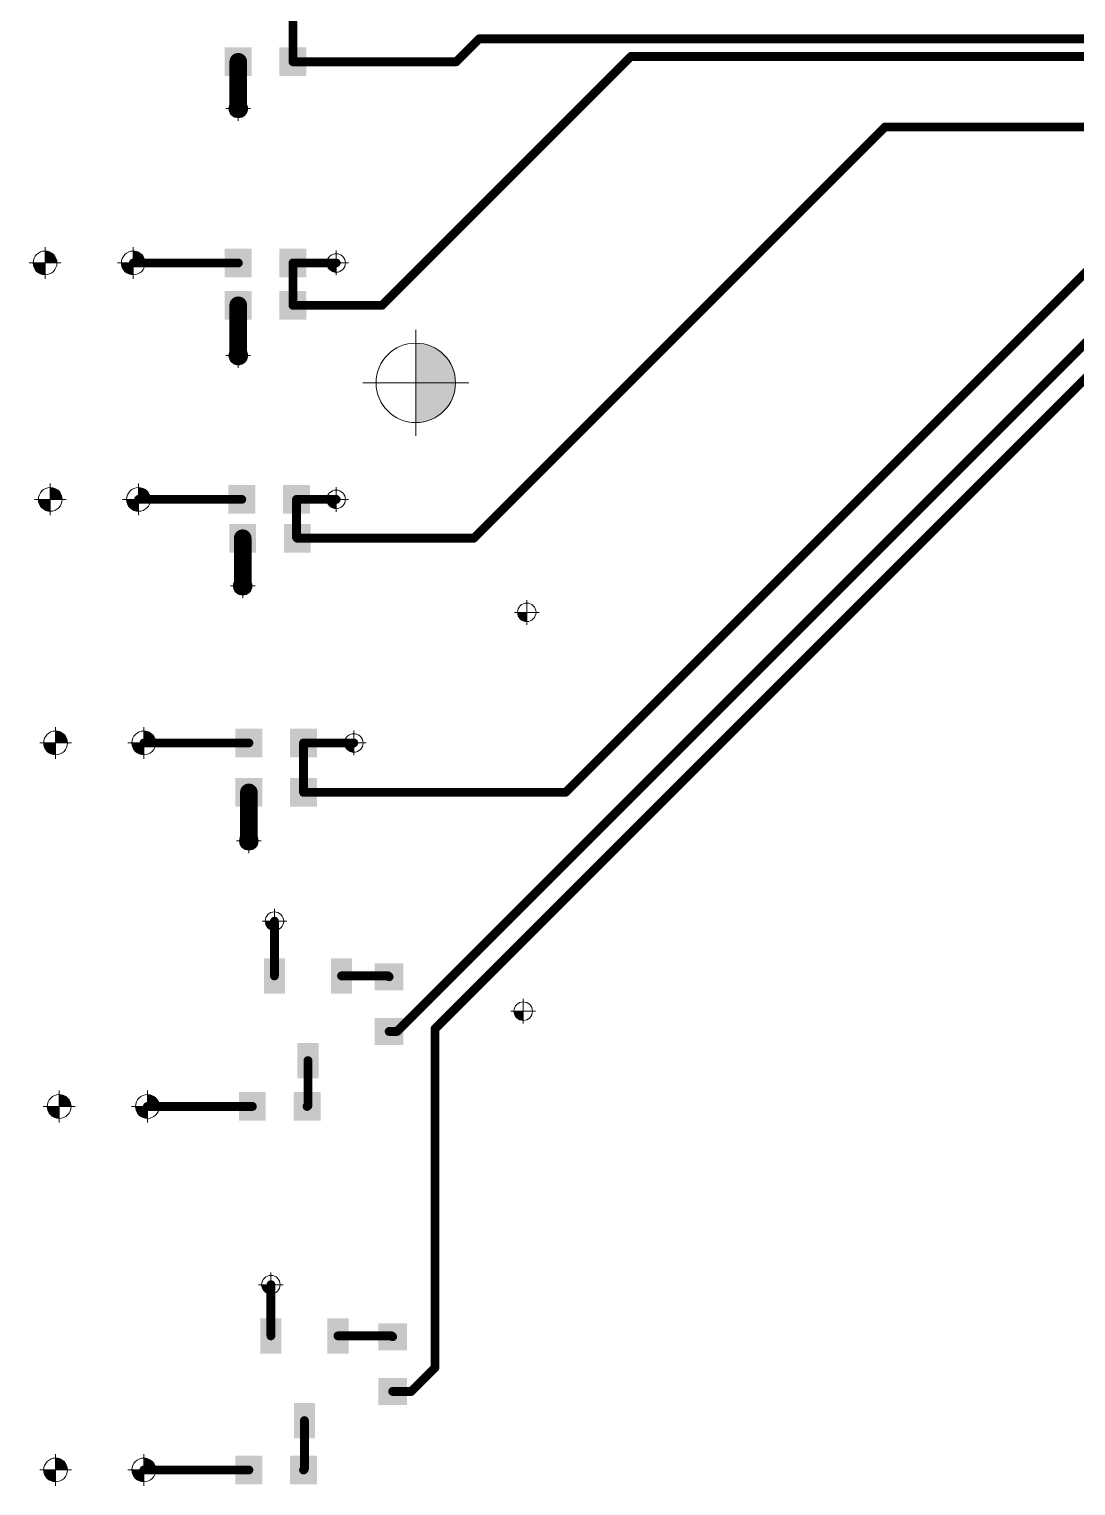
# Paper-space layout 'Лист1' of a CAD drawing. Header units: millimetres. Extents: x 0 to 420, y 0 to 297.
# Drawn here: x 71.66 to 101.31, y 178.94 to 220.21 of the extents above; entities that cross this region are included whole.
import ezdxf

# ---------------------------------------------------------------- set-up
doc = ezdxf.new("R2010")
doc.units = ezdxf.units.MM
for name, color, linetype in [('PDF _Геометрия', 7, 'Continuous'), ('PDF _Сплошная заливка', 7, 'Continuous'), ('TopLayer', 1, 'Continuous')]:
    doc.layers.add(name, color=color, linetype=linetype)

psp = doc.layouts.new('Лист1')

# ---------------------------------------------------------------- hatches: boundary and pattern name
at = {"layer": 'PDF _Сплошная заливка', "transparency": 33554559}
for points in [[(77.31909540354377, 217.9598389807741, 0.4142588359309533), (77.58159798357997, 217.6973364007417), (77.58159798357997, 217.697336400749), (77.58159798357997, 217.697336400749), (77.58159798357997, 217.9598389807741), (77.58159798357997, 217.9598389807741)], [(72.44376526580368, 213.5851193606927, 0.1989837065599147), (72.34491669310614, 213.8237741051823), (72.34491669312843, 213.8237741052008, 0.1989141724788294), (72.10629722648287, 213.9226226778503), (72.10629722648287, 213.9226226778724), (72.10629722648287, 213.9226226778724), (72.10629722648287, 213.5851193606927), (72.10629722648287, 213.5851193606927)], [(74.94380159679099, 213.5851193606927, 0.4141972411044992), (74.60629827961543, 213.9226226778942), (74.60629827961543, 213.9226226778724), (74.60629827961543, 213.9226226778724), (74.60629827961543, 213.5851193606927), (74.60629827961543, 213.5851193606927)], [(71.7687939092923, 213.5851193606927, 0.1988890755797197), (71.86764248200438, 213.346464616207), (71.86764248196755, 213.3464646161815, 0.1989282721369723), (72.10629722648287, 213.2476160434953), (72.10629722648287, 213.2476160435062), (72.10629722648287, 213.2476160435062), (72.10629722648287, 213.5851193606927), (72.10629722648287, 213.5851193606927)], [(74.26879496243214, 213.5851193606927, 0.4142364377002974), (74.60629827961543, 213.2476160435353), (74.60629827961543, 213.2476160435062), (74.60629827961543, 213.2476160435062), (74.60629827961543, 213.5851193606927), (74.60629827961543, 213.5851193606927)], [(80.09380517737168, 213.5851242995877, 0.1987974353655903), (80.1706756412234, 213.3994921834108), (80.17067564128206, 213.3994921834656, 0.1988478170312185), (80.35630775740788, 213.3226217195336), (80.35630775740788, 213.3226217195629), (80.35630775740788, 213.3226217195629), (80.35630775740788, 213.5851242995877), (80.35630775740788, 213.5851242995877)], [(77.31909540354377, 210.9598074569244, 0.1988800821200436), (77.39596586749053, 210.7742106186975), (77.39596586743914, 210.7742106186572, 0.1989561128706715), (77.58159798357997, 210.6973048768627), (77.58159798357997, 210.6973048768921), (77.58159798357997, 210.6973048768921), (77.58159798357997, 210.9598074569244), (77.58159798357997, 210.9598074569244)], [(83.73631510793234, 210.1881119606755, 0.1989375545879004), (83.406784587831, 210.9835924978474), (83.406784587831, 210.9835924978474, 0.1989375545888301), (82.61130405065546, 211.3131230179447), (82.61130405065546, 211.3131230179447), (82.61130405065546, 211.3131230179447), (82.61130405065546, 210.1881119606755), (82.61130405065546, 210.1881119606755)], [(82.61130405065546, 209.0631009034059, 0.1989375546094541), (83.406784587831, 209.3926314234961), (83.406784587831, 209.3926314234998, 0.1989375545872271), (83.73631510793234, 210.1881119606755), (83.73631510793234, 210.1881119606755), (83.73631510793234, 210.1881119606755), (82.61130405065546, 210.1881119606755), (82.61130405065546, 210.1881119606755)], [(72.59376674009741, 206.8850904326671, 0.1989282721602951), (72.49491816748036, 207.1237451772258), (72.49491816743671, 207.1237451771713, 0.1989282721676247), (72.25626342291412, 207.2225937498793), (72.25626342291412, 207.2225937498465), (72.25626342291412, 207.2225937498465), (72.25626342291412, 206.8850904326671), (72.25626342291412, 206.8850904326671)], [(75.09380307109927, 206.8850904326671, 0.1990125041610219), (74.994919220562, 207.1237451771713), (74.994919220562, 207.1237451771713, 0.1989141725430147), (74.75629975392371, 207.2225937498283), (74.75629975392371, 207.2225937498465), (74.75629975392371, 207.2225937498465), (74.75629975392371, 206.8850904326671), (74.75629975392371, 206.8850904326671)], [(71.91879538360104, 206.8850904326671, 0.1989141723835224), (72.01764395626174, 206.6464709660036), (72.01764395627629, 206.6464709660145, 0.1989984019924902), (72.25626342291412, 206.5475871154513), (72.25626342291412, 206.5475871154804), (72.25626342291412, 206.5475871154804), (72.25626342291412, 206.8850904326671), (72.25626342291412, 206.8850904326671)], [(74.41879643674088, 206.8850904326671, 0.198914172687359), (74.5176450093943, 206.6464709660036), (74.51764500941613, 206.6464709660145, 0.1990125040141593), (74.75629975392371, 206.5475871154913), (74.75629975392371, 206.5475871154804), (74.75629975392371, 206.5475871154804), (74.75629975392371, 206.8850904326671), (74.75629975392371, 206.8850904326671)], [(80.09380517737168, 206.8850900798848, 0.1988800816919128), (80.17067564131844, 206.6994932416651), (80.17067564128206, 206.6994932416178, 0.1989561125901224), (80.35630775740788, 206.6225874998267), (80.35630775740788, 206.6225874998561), (80.35630775740788, 206.6225874998561), (80.35630775740788, 206.8850900798848), (80.35630775740788, 206.8850900798848)], [(77.44440237361255, 204.435689124263, 0.1988800818784417), (77.5212728375302, 204.2500922860104), (77.52127283751565, 204.2500922859995, 0.1989561128126649), (77.70690495364147, 204.1731865442234), (77.70690495364147, 204.1731865442343), (77.70690495364147, 204.1731865442343), (77.70690495364147, 204.435689124263), (77.70690495364147, 204.435689124263)], [(85.49382297441593, 203.6850968457752, 0.414258836034025), (85.7563255544444, 203.422594265699), (85.7563255544444, 203.4225942657499), (85.7563255544444, 203.4225942657499), (85.7563255544444, 203.6850968457752), (85.7563255544444, 203.6850968457752)], [(72.74376821440569, 199.9850917593492, 0.41423643771929), (72.40626489722285, 200.3225950765468), (72.40626489722285, 200.3225950765286), (72.40626489722285, 200.3225950765286), (72.40626489722285, 199.9850917593492), (72.40626489722285, 199.9850917593492)], [(75.24380454540801, 199.9850917593492, 0.1989732998305266), (75.14492069489211, 200.2237465038788), (75.14492069487028, 200.223746503857, 0.1989141726639057), (74.906301228232, 200.3225950765031), (74.906301228232, 200.3225950765286), (74.906301228232, 200.3225950765286), (74.906301228232, 199.9850917593492), (74.906301228232, 199.9850917593492)], [(72.06879685790932, 199.9850917593492, 0.4142188869654714), (72.40626489722285, 199.6475884421588), (72.40626489722285, 199.6475884421661), (72.40626489722285, 199.6475884421661), (72.40626489722285, 199.9850917593492), (72.40626489722285, 199.9850917593492)], [(74.56879791103461, 199.9850917593492, 0.1988890754615286), (74.66764648370986, 199.7464370148377), (74.66764648370986, 199.7464370148377, 0.1989282722134053), (74.906301228232, 199.6475884421261), (74.906301228232, 199.6475884421661), (74.906301228232, 199.6475884421661), (74.906301228232, 199.9850917593492), (74.906301228232, 199.9850917593492)], [(80.5937983324286, 199.9850914065707, 0.4142588361441963), (80.8563009124648, 199.7225888265054), (80.8563009124648, 199.7225888265384), (80.8563009124648, 199.7225888265384), (80.8563009124648, 199.9850914065707), (80.8563009124648, 199.9850914065707)], [(77.61909835214624, 197.210390452201, 0.4142588362382552), (77.88160093218198, 196.9478878721907), (77.88160093218198, 196.9478878721723), (77.88160093218198, 196.9478878721723), (77.88160093218198, 197.210390452201), (77.88160093218198, 197.210390452201)], [(78.34381149575233, 194.935057529156, 0.1990017661318396), (78.42068195961133, 194.7494606908449), (78.42068195965498, 194.7494606908886, 0.1988800814969592), (78.60627879791878, 194.6725902269895), (78.60627879791878, 194.6725902269895), (78.60627879791878, 194.6725902269895), (78.60627879791878, 194.935057529156), (78.60627879791878, 194.935057529156)], [(85.39381023225383, 192.3850702133193, 0.1988478170239852), (85.47068069613465, 192.1994380971605), (85.47068069615648, 192.1994380971933, 0.1987974353959647), (85.6563128122823, 192.1225676333015), (85.6563128122823, 192.122567633287), (85.6563128122823, 192.122567633287), (85.6563128122823, 192.3850702133193), (85.6563128122823, 192.3850702133193)], [(72.84378095656052, 189.6850546120063, 0.1989282724134087), (72.74493238389982, 189.9237093565248), (72.74493238389255, 189.9237093565212, 0.1988890757728413), (72.50627763938496, 190.0225579292514), (72.50627763938496, 190.0225579291855), (72.50627763938496, 190.0225579291855), (72.50627763938496, 189.6850546120063), (72.50627763938496, 189.6850546120063)], [(75.34378200969309, 189.6850546120063, 0.1989282721151154), (75.24493343703239, 189.9237093565248), (75.24493343703239, 189.9237093565212, 0.1988890757074753), (75.00627869251025, 190.0225579292037), (75.00627869251025, 190.0225579291855), (75.00627869251025, 190.0225579291855), (75.00627869251025, 189.6850546120063), (75.00627869251025, 189.6850546120063)], [(72.1687743221944, 189.6850546120063, 0.198849882606111), (72.26762289487738, 189.446399867513), (72.26762289486237, 189.4463998675021, 0.1988890757253223), (72.50627763938496, 189.3475512948269), (72.50627763938496, 189.3475512948269), (72.50627763938496, 189.3475512948269), (72.50627763938496, 189.6850546120063), (72.50627763938496, 189.6850546120063)], [(74.66877537533423, 189.6850546120063, 0.1988498824920884), (74.76762394801676, 189.4463998675058), (74.76762394800221, 189.4463998675021, 0.1988890755762762), (75.00627869251025, 189.3475512948341), (75.00627869251025, 189.3475512948269), (75.00627869251025, 189.3475512948269), (75.00627869251025, 189.6850546120063), (75.00627869251025, 189.6850546120063)], [(78.2437987535975, 184.6350507207767, 0.4142588364348316), (78.5063013336187, 184.3725481407623), (78.5063013336187, 184.3725481407514), (78.5063013336187, 184.3725481407514), (78.5063013336187, 184.6350507207767), (78.5063013336187, 184.6350507207767)], [(72.74376821440569, 179.3850478036306, 0.1988890754048027), (72.64491964170861, 179.62370254812), (72.64491964173044, 179.6237025481455, 0.1989282720674733), (72.40626489722285, 179.7225511207662), (72.40626489722285, 179.7225511208098), (72.40626489722285, 179.7225511208098), (72.40626489722285, 179.3850478036306), (72.40626489722285, 179.3850478036306)], [(75.24376926754553, 179.3850478036306, 0.4141796884957989), (74.906301228232, 179.7225511207953), (74.906301228232, 179.7225511208098), (74.906301228232, 179.7225511208098), (74.906301228232, 179.3850478036306), (74.906301228232, 179.3850478036306)], [(72.06876158004684, 179.3850478036306, 0.1989732997049866), (72.16764543059185, 179.146393059141), (72.1676454305773, 179.146393059119, 0.1989141727002023), (72.40626489722285, 179.0475444865024), (72.40626489722285, 179.047544486451), (72.40626489722285, 179.047544486451), (72.40626489722285, 179.3850478036306), (72.40626489722285, 179.3850478036306)], [(74.56879791103461, 179.3850478036306, 0.414236437796434), (74.906301228232, 179.047544486411), (74.906301228232, 179.047544486451), (74.906301228232, 179.047544486451), (74.906301228232, 179.3850478036306), (74.906301228232, 179.3850478036306)]]:
    psp.add_hatch(color=7, dxfattribs=at).paths.add_polyline_path(points)

# ---------------------------------------------------------------- linework, layer by layer
at = {"layer": 'PDF _Геометрия', "lineweight": 9}
for points in [[(77.93169549792287, 217.9598389807741), (77.2314299135121, 217.9598389807741)], [(77.58173909502216, 217.6098825778879), (77.58173909502216, 218.3097953836675)], [(72.10626194862039, 213.1350796599199), (72.10626194862039, 214.0350179500128)], [(74.60640411320242, 213.1350796599199), (74.60640411320242, 214.0350179500128)], [(80.35634303527036, 213.2352737302924), (80.35634303527036, 213.9351865360723)], [(72.55640748297333, 213.5852251942836), (71.65611641426017, 213.5852251942836)], [(75.05619686893147, 213.5852251942836), (74.1562585788422, 213.5852251942836)], [(80.70629943815652, 213.5852301331786), (80.00638663238419, 213.5852301331786)], [(82.61130405065546, 208.6880972176423), (82.61130405065546, 211.6881267037013)], [(77.93169549792287, 210.9599838462364), (77.2314299135121, 210.9599838462364)], [(77.58173909502216, 210.6096746647193), (77.58173909502216, 211.3099402491298)], [(84.11131879368872, 210.1881119606755), (81.11128930762948, 210.1881119606755)], [(72.25619286718961, 206.435015454028), (72.25619286718961, 207.3349537441209)], [(74.7563350317862, 206.435015454028), (74.7563350317862, 207.3349537441209)], [(80.35634303527036, 206.5352042327199), (80.35634303527036, 207.2351170384995)], [(72.7063384015571, 206.8851609883918), (71.8064001114601, 206.8851609883918)], [(75.20612778751524, 206.8851609883918), (74.3061894974187, 206.8851609883918)], [(80.70629943815652, 206.8851606356134), (80.00638663238419, 206.8851606356134)], [(77.70697550936643, 204.0857327213732), (77.70697550936643, 204.7856455271528)], [(78.05693191225987, 204.435689124263), (77.35701910648027, 204.435689124263)], [(85.7563255544444, 203.3352462764797), (85.7563255544444, 204.035159082252)], [(86.10628195733057, 203.6852026793658), (85.40636915155096, 203.6852026793658)], [(72.40612378577339, 199.5349815028515), (72.40612378577339, 200.4349197929409)], [(74.9062659503627, 199.5349815028515), (74.9062659503627, 200.4349197929409)], [(80.8562303567403, 199.6351702815432), (80.8562303567403, 200.3350830873228)], [(72.8562693201336, 199.9851270372078), (71.95633103004388, 199.9851270372078)], [(75.35641148471518, 199.9851270372078), (74.45612041600248, 199.9851270372078)], [(81.20618675962646, 199.9851266844366), (80.50627395383913, 199.9851266844366)], [(77.88160093218198, 196.8603634935866), (77.88160093218198, 197.5602762993663)], [(78.23155733506815, 197.2103198964801), (77.53164452929582, 197.2103198964801)], [(78.60620824218654, 194.5851716819909), (78.60620824218654, 195.2850844877705)], [(78.95616464507998, 194.9351280848807), (78.25625183930038, 194.9351280848807)], [(86.00644560448768, 192.3849996575946), (85.30618002007736, 192.3849996575946)], [(85.65613642297808, 192.0350432547048), (85.65613642297808, 192.7349560604844)], [(72.50631291724744, 189.2350149112403), (72.50631291724744, 190.1349532013262)], [(75.00645508182902, 189.2350149112403), (75.00645508182902, 190.1349532013262)], [(72.95610567297649, 189.6851604455969), (72.05616738287995, 189.6851604455969)], [(75.45624783755852, 189.6851604455969), (74.55630954746925, 189.6851604455969)], [(78.50637188935093, 184.2852001514811), (78.50637188935093, 184.9851129572608)], [(78.85632829224437, 184.6351565543673), (78.15641548646477, 184.6351565543673)], [(72.40612378577339, 178.9350433807235), (72.40612378577339, 179.8349816708128)], [(74.9062659503627, 178.9350433807235), (74.9062659503627, 179.8349816708128)], [(72.8562693201336, 179.3851889150874), (71.95633103004388, 179.3851889150874)], [(75.35641148471518, 179.3851889150874), (74.45612041600248, 179.3851889150874)]]:
    psp.add_lwpolyline(points, dxfattribs=at)
for points in [[(77.84420639719588, 217.9598389807741, 0.4143145158927405), (77.58173909502216, 218.2223062829332, 0.414036106626941), (77.31891901423955, 217.9598389807741, 0.4140361063416553), (77.58173909502216, 217.6973716786003, 0.4143145161715439)], [(72.44387109939066, 213.5852251942836, 0.4140093128905284), (72.10626194862039, 213.922481566412, 0.4140093126864884), (71.76865279781373, 213.5852251942836, 0.4141850073554358), (72.10626194862039, 213.2476160434917, 0.414185007445729)], [(74.9436604853488, 213.5852251942836, 0.4142259413653125), (74.60640411320242, 213.9224815663899, 0.41440127650612), (74.26879496241031, 213.5852251942836, 0.4145768025155167), (74.60640411320242, 213.2476160435353, 0.4144012765969748)], [(80.6188103374368, 213.5852301331786, 0.4143145161261595), (80.35634303527036, 213.8476974353305, 0.4143145160781557), (80.09387573306708, 213.5852301331786, 0.4143145160614328), (80.35634303527036, 213.3227628310633, 0.414314516297773)], [(77.84420639719588, 210.9599838462364, 0.4138105737498759), (77.58173909502216, 211.2224511484501, 0.4135322631099965), (77.31891901429049, 210.9599838462364, 0.413758389228213), (77.58173909502216, 210.6971637654426, 0.4140361065465045)], [(83.73631510793234, 210.1881119606755, 0.4141580432731165), (82.61130405065546, 211.3131230179374, 0.4141580432772505), (81.48629299337131, 210.1881119606755, 0.4141580432801162), (82.61130405065546, 209.0631009033987, 0.4141580432759468)], [(72.59380201795989, 206.8851609883918, 0.4141850071735571), (72.25619286718961, 207.2227701391728, 0.4140093126992371), (71.91893649510143, 206.8851609883918, 0.4144012765894559), (72.25619286718961, 206.5475518376179, 0.4145768026315943)], [(75.09394418255602, 206.8851609883918, 0.4137931035058531), (74.7563350317862, 207.2227701391691, 0.4141850072821284), (74.41872588099409, 206.8851609883918, 0.4145768025125764), (74.7563350317862, 206.547551837629, 0.4141850073044766)], [(80.6188103374368, 206.8851606356134, 0.4143145160760909), (80.35634303527036, 207.1476279378053, 0.4143145160281876), (80.09387573311119, 206.8851606356134, 0.4143145159233157), (80.35634303527036, 206.622693333476, 0.4143145159712691)], [(77.96944281153287, 204.435689124263, 0.4143145161808118), (77.70697550936643, 204.6981564264406, 0.4143145159507677), (77.44450820719271, 204.435689124263, 0.4143145160043623), (77.70697550936643, 204.17322182206, 0.4143145160463213)], [(86.01879285661857, 203.6852026793658, 0.4143145162594915), (85.7563255544444, 203.9476699814886, 0.4143145160900432), (85.49385825238028, 203.6852026793658, 0.4143145159258343), (85.7563255544444, 203.4227353772287, 0.4143145160953323)], [(72.74373293654321, 199.9851270372078, 0.4141850071417762), (72.40612378577339, 200.3227361880145, 0.4140093128407918), (72.06886741363428, 199.9851270372078, 0.4140093126839929), (72.40612378577339, 199.6475178864305, 0.4141850072127352)], [(75.24387510113252, 199.9851270372078, 0.4137931034642765), (74.9062659503627, 200.3227361879487, 0.4137931034373532), (74.56865679957059, 199.9851270372078, 0.4137931035081586), (74.9062659503627, 199.6475178864562, 0.4137931035351207)], [(81.11869765889946, 199.9851266844366, 0.4143145162464955), (80.8562303567403, 200.2475939866545, 0.4143145161547196), (80.59376305462479, 199.9851266844366, 0.414314515935858), (80.8562303567403, 199.7226593822556, 0.4143145162160713)], [(78.14406823434115, 197.2103198964801, 0.4143145163207422), (77.88160093218198, 197.4727871985879, 0.4143145161265622), (77.61913363000826, 197.2103198964801, 0.4143145159836599), (77.88160093218198, 196.9478525942807, 0.4143145160590655)], [(78.86867554436026, 194.9351280848807, 0.4143145162745017), (78.60620824218654, 195.1975953870178, 0.4143145160281374), (78.34374093994734, 194.9351280848807, 0.4143145161679672), (78.60620824218654, 194.6726607827106, 0.4143145160834448)], [(85.91895650377523, 192.3849996575946, 0.4140361065253834), (85.65613642297808, 192.6474669598488, 0.4138105735329765), (85.39366912076753, 192.3849996575946, 0.4138105736322025), (85.65613642297808, 192.1225323554756, 0.4140361064366251)], [(72.84392206801726, 189.6851604455969, 0.4140093127562092), (72.50631291724744, 190.0224168177726, 0.4140093127104166), (72.16870376649172, 189.6851604455969, 0.4141850071074123), (72.50631291724744, 189.3475512948562, 0.4141850072667858)], [(75.34371145397586, 189.6851604455969, 0.4142259415752738), (75.00645508182902, 190.0224168177215, 0.4144012764238064), (74.66884593102236, 189.6851604455969, 0.4145768023885799), (75.00645508182902, 189.3475512948526, 0.4144012765340528)], [(78.76883919152465, 184.6351565543673, 0.4143145161842876), (78.50637188935093, 184.8976238565704, 0.414314516093015), (78.24390458716266, 184.6351565543673, 0.4143145160796669), (78.50637188935093, 184.3726892521972, 0.414314516385771)], [(72.74373293654321, 179.3851889150874, 0.4144012764909619), (72.40612378577339, 179.7224452872265, 0.4142259413997965), (72.06886741371432, 179.3851889150874, 0.4144012764932364), (72.40612378577339, 179.0475797643171, 0.4145768024760402)], [(75.24387510113252, 179.3851889150874, 0.4140093127219905), (74.9062659503627, 179.7224452872192, 0.4140093126948395), (74.56865679959242, 179.3851889150874, 0.4141850072259644), (74.9062659503627, 179.047579764288, 0.4141850072529306)]]:
    psp.add_lwpolyline(points, format="xyb", close=True, dxfattribs=at)
at = {"layer": 'TopLayer', "lineweight": 20}
for points, const_width in [([(79.13110323556725, 219.2851083531029), (79.13110323556725, 220.6851080931031)], 0.2499995), ([(83.75640513556709, 219.2851083531029), (84.40640637556726, 219.9351095931029)], 0.2499995), ([(84.40640637556726, 219.9351095931029), (115.3064004555672, 219.9351095931029)], 0.2499995), ([(77.58170323556715, 217.9598100131029), (77.58170323556715, 219.2851083531029)], 0.499999), ([(79.13110323556725, 219.2851083531029), (83.75640513556709, 219.2851083531029)], 0.2499995), ([(81.65640679556714, 212.385111993103), (88.70640539556712, 219.435110593103)], 0.2499995), ([(88.70640539556712, 219.435110593103), (115.3064004555672, 219.435110593103)], 0.2499995), ([(84.25640413556721, 205.7851074131029), (95.90640623556715, 217.435109513103)], 0.2499995), ([(95.90640623556715, 217.435109513103), (115.3064004555672, 217.435109513103)], 0.2499995), ([(86.85640401556725, 198.585109113103), (105.2064054155671, 216.9351105131029)], 0.2499995), ([(82.08170439556716, 191.810410953103), (106.7064049555672, 216.435111513103)], 0.2499995), ([(83.15640379556726, 191.8851098131029), (105.7064044155672, 214.4351104331031)], 0.2499995), ([(74.60640565556719, 213.585109593103), (74.60640819556716, 213.5851121331029)], 0.2499995), ([(74.60640819556716, 213.5851121331029), (77.58170577556712, 213.5851121331029)], 0.2499995), ([(79.13110577556722, 212.385111993103), (79.13110577556722, 213.5851121331029)], 0.2499995), ([(79.13110577556722, 213.5851121331029), (80.35640431556726, 213.5851121331029)], 0.2499995), ([(77.58170577556712, 210.9598062331029), (77.58170577556712, 212.385111993103)], 0.499999), ([(79.13110577556722, 212.385111993103), (81.65640679556714, 212.385111993103)], 0.2499995), ([(74.75640535556727, 206.8851077531031), (77.68170303556712, 206.8851077531031)], 0.2499995), ([(79.23110303556723, 205.810408353103), (79.23110303556723, 206.8851077531031)], 0.2499995), ([(79.23110303556723, 206.8851077531031), (80.35640431556726, 206.8851077531031)], 0.2499995), ([(77.7070039755672, 204.435707013103), (77.7070039755672, 205.7851074131029)], 0.499999), ([(79.23110303556723, 205.810408353103), (79.25640397556708, 205.7851074131029)], 0.2499995), ([(79.25640397556708, 205.7851074131029), (84.25640413556721, 205.7851074131029)], 0.2499995), ([(74.90640505556712, 199.9851088531029), (77.88170517556728, 199.9851088531029)], 0.2499995), ([(79.43110517556715, 198.585109113103), (79.43110517556715, 199.9851088531029)], 0.2499995), ([(79.43110517556715, 199.9851088531029), (80.85640331556715, 199.9851088531029)], 0.2499995), ([(77.88170517556728, 197.210410313103), (77.88170517556728, 198.585109113103)], 0.499999), ([(79.43110517556715, 198.585109113103), (86.85640401556725, 198.585109113103)], 0.2499995), ([(78.60640527556711, 193.385109353103), (78.60640527556711, 194.9351087931029)], 0.2499995), ([(80.50640401556711, 193.385109353103), (81.83110545556724, 193.385109353103)], 0.2499995), ([(81.83110545556724, 193.385109353103), (81.85640385556712, 193.3598109531031)], 0.2499995), ([(81.85640385556712, 191.810410953103), (82.08170439556716, 191.810410953103)], 0.2499995), ([(83.15640379556726, 182.285108693103), (83.15640379556726, 191.8851098131029)], 0.2499995), ([(79.55640337556724, 189.710412613103), (79.55640337556724, 190.9851090731029)], 0.2499995), ([(75.00640231556713, 189.6851116731029), (77.98170243556706, 189.6851116731029)], 0.2499995), ([(79.53110243556716, 189.6851116731029), (79.55640337556724, 189.710412613103)], 0.2499995), ([(78.50640547556713, 183.185109433103), (78.50640547556713, 184.635109073103)], 0.2499995), ([(80.40640421556714, 183.185109433103), (81.93110525556722, 183.185109433103)], 0.2499995), ([(81.93110525556722, 183.185109433103), (81.9564036555671, 183.1598110331029)], 0.2499995), ([(82.48170613556704, 181.610411033103), (83.15640379556726, 182.285108693103)], 0.2499995), ([(81.9564036555671, 181.610411033103), (82.48170613556704, 181.610411033103)], 0.2499995), ([(79.45640357556704, 179.4104103531031), (79.45640357556704, 180.7851091531029)], 0.2499995), ([(74.90640251556715, 179.385111953103), (74.90640505556712, 179.385109413103)], 0.2499995), ([(74.90640505556712, 179.385109413103), (77.88170263556708, 179.385109413103)], 0.2499995), ([(79.43110263556719, 179.385109413103), (79.45640357556704, 179.4104103531031)], 0.2499995)]:
    psp.add_lwpolyline(points, dxfattribs=dict(at, const_width=const_width))
for points, const_width in [([(84.34390713556718, 219.9351095931029, 1), (84.46890561556711, 219.9351095931029, 1)], 0.12499848), ([(84.34390713556718, 219.9351095931029, 1), (84.46890561556711, 219.9351095931029, 1)], 0.12499848), ([(77.45670475556722, 219.2851083531029, 1), (77.70670171556708, 219.2851083531029, 1)], 0.2499995), ([(79.06860399556717, 219.2851083531029, 1), (79.1936024755671, 219.2851083531029, 1)], 0.12499848), ([(79.06860399556717, 219.2851083531029, 1), (79.1936024755671, 219.2851083531029, 1)], 0.12499848), ([(83.69390589556724, 219.2851083531029, 1), (83.81890437556717, 219.2851083531029, 1)], 0.12499848), ([(83.69390589556724, 219.2851083531029, 1), (83.81890437556717, 219.2851083531029, 1)], 0.12499848), ([(88.64390615556704, 219.435110593103, 1), (88.7689046355672, 219.435110593103, 1)], 0.12499848), ([(88.64390615556704, 219.435110593103, 1), (88.7689046355672, 219.435110593103, 1)], 0.12499848), ([(77.45670475556722, 217.9598100131029, 1), (77.70670171556708, 217.9598100131029, 1)], 0.2499995), ([(95.84390699556707, 217.435109513103, 1), (95.96890547556723, 217.435109513103, 1)], 0.12499848), ([(95.84390699556707, 217.435109513103, 1), (95.96890547556723, 217.435109513103, 1)], 0.12499848), ([(74.54390641556711, 213.585109593103, 1), (74.66890489556727, 213.585109593103, 1)], 0.12499848), ([(74.54390895556708, 213.5851121331029, 1), (74.66890743556723, 213.5851121331029, 1)], 0.12499848), ([(74.54390895556708, 213.5851121331029, 1), (74.66890743556723, 213.5851121331029, 1)], 0.12499848), ([(77.51920653556726, 213.5851121331029, 1), (77.6442050155672, 213.5851121331029, 1)], 0.12499848), ([(79.06860653556714, 213.5851121331029, 1), (79.19360501556707, 213.5851121331029, 1)], 0.12499848), ([(79.06860653556714, 213.5851121331029, 1), (79.19360501556707, 213.5851121331029, 1)], 0.12499848), ([(80.29390507556718, 213.5851121331029, 1), (80.41890355556711, 213.5851121331029, 1)], 0.12499848), ([(77.45670729556718, 212.385111993103, 1), (77.70670425556727, 212.385111993103, 1)], 0.2499995), ([(79.06860653556714, 212.385111993103, 1), (79.19360501556707, 212.385111993103, 1)], 0.12499848), ([(79.06860653556714, 212.385111993103, 1), (79.19360501556707, 212.385111993103, 1)], 0.12499848), ([(81.59390755556706, 212.385111993103, 1), (81.71890603556722, 212.385111993103, 1)], 0.12499848), ([(81.59390755556706, 212.385111993103, 1), (81.71890603556722, 212.385111993103, 1)], 0.12499848), ([(77.45670729556718, 210.9598062331029, 1), (77.70670425556727, 210.9598062331029, 1)], 0.2499995), ([(74.69390611556719, 206.8851077531031, 1), (74.81890459556712, 206.8851077531031, 1)], 0.12499848), ([(77.61920379556705, 206.8851077531031, 1), (77.7442022755672, 206.8851077531031, 1)], 0.12499848), ([(79.16860379556715, 206.8851077531031, 1), (79.29360227556708, 206.8851077531031, 1)], 0.12499848), ([(79.16860379556715, 206.8851077531031, 1), (79.29360227556708, 206.8851077531031, 1)], 0.12499848), ([(80.29390507556718, 206.8851077531031, 1), (80.41890355556711, 206.8851077531031, 1)], 0.12499848), ([(77.58200549556705, 205.7851074131029, 1), (77.83200245556714, 205.7851074131029, 1)], 0.2499995), ([(79.16860379556715, 205.810408353103, 1), (79.29360227556708, 205.810408353103, 1)], 0.12499848), ([(79.16860379556715, 205.810408353103, 1), (79.29360227556708, 205.810408353103, 1)], 0.12499848), ([(79.19390473556723, 205.7851074131029, 1), (79.31890321556716, 205.7851074131029, 1)], 0.12499848), ([(79.19390473556723, 205.7851074131029, 1), (79.31890321556716, 205.7851074131029, 1)], 0.12499848), ([(84.19390489556713, 205.7851074131029, 1), (84.31890337556706, 205.7851074131029, 1)], 0.12499848), ([(84.19390489556713, 205.7851074131029, 1), (84.31890337556706, 205.7851074131029, 1)], 0.12499848), ([(77.58200549556705, 204.435707013103, 1), (77.83200245556714, 204.435707013103, 1)], 0.2499995), ([(74.84390581556727, 199.9851088531029, 1), (74.9689042955672, 199.9851088531029, 1)], 0.12499848), ([(77.8192059355672, 199.9851088531029, 1), (77.94420441556713, 199.9851088531029, 1)], 0.12499848), ([(79.36860593556707, 199.9851088531029, 1), (79.49360441556723, 199.9851088531029, 1)], 0.12499848), ([(79.36860593556707, 199.9851088531029, 1), (79.49360441556723, 199.9851088531029, 1)], 0.12499848), ([(80.79390407556707, 199.9851088531029, 1), (80.91890255556723, 199.9851088531029, 1)], 0.12499848), ([(77.75670669556712, 198.585109113103, 1), (78.00670365556721, 198.585109113103, 1)], 0.2499995), ([(79.36860593556707, 198.585109113103, 1), (79.49360441556723, 198.585109113103, 1)], 0.12499848), ([(79.36860593556707, 198.585109113103, 1), (79.49360441556723, 198.585109113103, 1)], 0.12499848), ([(86.79390477556717, 198.585109113103, 1), (86.9189032555671, 198.585109113103, 1)], 0.12499848), ([(86.79390477556717, 198.585109113103, 1), (86.9189032555671, 198.585109113103, 1)], 0.12499848), ([(77.75670669556712, 197.210410313103, 1), (78.00670365556721, 197.210410313103, 1)], 0.2499995), ([(78.54390603556703, 194.9351087931029, 1), (78.66890451556719, 194.9351087931029, 1)], 0.12499848), ([(78.54390603556703, 193.385109353103, 1), (78.66890451556719, 193.385109353103, 1)], 0.12499848), ([(80.44390477556726, 193.385109353103, 1), (80.5689032555672, 193.385109353103, 1)], 0.12499848), ([(81.76860621556716, 193.385109353103, 1), (81.89360469556709, 193.385109353103, 1)], 0.12499848), ([(81.76860621556716, 193.385109353103, 1), (81.89360469556709, 193.385109353103, 1)], 0.12499848), ([(81.79390461556704, 193.3598109531031, 1), (81.9189030955672, 193.3598109531031, 1)], 0.12499848), ([(81.79390461556704, 191.810410953103, 1), (81.9189030955672, 191.810410953103, 1)], 0.12499848), ([(82.01920515556708, 191.810410953103, 1), (82.14420363556724, 191.810410953103, 1)], 0.12499848), ([(82.01920515556708, 191.810410953103, 1), (82.14420363556724, 191.810410953103, 1)], 0.12499848), ([(83.09390455556718, 191.8851098131029, 1), (83.21890303556711, 191.8851098131029, 1)], 0.12499848), ([(83.09390455556718, 191.8851098131029, 1), (83.21890303556711, 191.8851098131029, 1)], 0.12499848), ([(79.49390413556716, 190.9851090731029, 1), (79.6189026155671, 190.9851090731029, 1)], 0.12499848), ([(74.94390307556705, 189.6851116731029, 1), (75.06890155556721, 189.6851116731029, 1)], 0.12499848), ([(77.9192031955672, 189.6851116731029, 1), (78.04420167556714, 189.6851116731029, 1)], 0.12499848), ([(79.46860319556708, 189.6851116731029, 1), (79.59360167556724, 189.6851116731029, 1)], 0.12499848), ([(79.49390413556716, 189.710412613103, 1), (79.6189026155671, 189.710412613103, 1)], 0.12499848), ([(79.49390413556716, 189.710412613103, 1), (79.6189026155671, 189.710412613103, 1)], 0.12499848), ([(78.44390623556706, 184.635109073103, 1), (78.56890471556721, 184.635109073103, 1)], 0.12499848), ([(78.44390623556706, 183.185109433103, 1), (78.56890471556721, 183.185109433103, 1)], 0.12499848), ([(80.34390497556706, 183.185109433103, 1), (80.46890345556722, 183.185109433103, 1)], 0.12499848), ([(81.86860601556714, 183.185109433103, 1), (81.99360449556707, 183.185109433103, 1)], 0.12499848), ([(81.86860601556714, 183.185109433103, 1), (81.99360449556707, 183.185109433103, 1)], 0.12499848), ([(81.89390441556725, 183.1598110331029, 1), (82.01890289556718, 183.1598110331029, 1)], 0.12499848), ([(83.09390455556718, 182.285108693103, 1), (83.21890303556711, 182.285108693103, 1)], 0.12499848), ([(83.09390455556718, 182.285108693103, 1), (83.21890303556711, 182.285108693103, 1)], 0.12499848), ([(81.89390441556725, 181.610411033103, 1), (82.01890289556718, 181.610411033103, 1)], 0.12499848), ([(82.41920689556719, 181.610411033103, 1), (82.54420537556712, 181.610411033103, 1)], 0.12499848), ([(82.41920689556719, 181.610411033103, 1), (82.54420537556712, 181.610411033103, 1)], 0.12499848), ([(79.39390433556719, 180.7851091531029, 1), (79.51890281556712, 180.7851091531029, 1)], 0.12499848), ([(74.84390327556707, 179.385111953103, 1), (74.96890175556723, 179.385111953103, 1)], 0.12499848), ([(74.84390581556727, 179.385109413103, 1), (74.9689042955672, 179.385109413103, 1)], 0.12499848), ([(74.84390581556727, 179.385109413103, 1), (74.9689042955672, 179.385109413103, 1)], 0.12499848), ([(77.81920339556723, 179.385109413103, 1), (77.94420187556716, 179.385109413103, 1)], 0.12499848), ([(79.3686033955671, 179.385109413103, 1), (79.49360187556704, 179.385109413103, 1)], 0.12499848), ([(79.39390433556719, 179.4104103531031, 1), (79.51890281556712, 179.4104103531031, 1)], 0.12499848), ([(79.39390433556719, 179.4104103531031, 1), (79.51890281556712, 179.4104103531031, 1)], 0.12499848)]:
    psp.add_lwpolyline(points, format="xyb", close=True, dxfattribs=dict(at, const_width=const_width))
for points in [[(77.20070323556706, 218.8787083531029), (77.96270323556723, 218.8787083531029), (77.20070323556706, 219.691508353103), (77.96270323556723, 219.691508353103)], [(78.75010323556717, 218.8787083531029), (79.51210323556711, 218.8787083531029), (78.75010323556717, 219.691508353103), (79.51210323556711, 219.691508353103)], [(77.20070577556726, 213.1787121331031), (77.9627057755672, 213.1787121331031), (77.20070577556726, 213.991512133103), (77.9627057755672, 213.991512133103)], [(78.75010577556714, 213.1787121331031), (79.51210577556708, 213.1787121331031), (78.75010577556714, 213.991512133103), (79.51210577556708, 213.991512133103)], [(77.20070577556726, 211.9787119931029), (77.9627057755672, 211.9787119931029), (77.20070577556726, 212.7915119931031), (77.9627057755672, 212.7915119931031)], [(78.75010577556714, 211.9787119931029), (79.51210577556708, 211.9787119931029), (78.75010577556714, 212.7915119931031), (79.51210577556708, 212.7915119931031)], [(77.30070303556704, 206.478707753103), (78.06270303556721, 206.478707753103), (77.30070303556704, 207.2915077531029), (78.06270303556721, 207.2915077531029)], [(78.85010303556714, 206.478707753103), (79.61210303556709, 206.478707753103), (78.85010303556714, 207.2915077531029), (79.61210303556709, 207.2915077531029)], [(77.32600397556712, 205.378707413103), (78.08800397556706, 205.378707413103), (77.32600397556712, 206.191507413103), (78.08800397556706, 206.191507413103)], [(78.87540397556722, 205.378707413103), (79.63740397556717, 205.378707413103), (78.87540397556722, 206.191507413103), (79.63740397556717, 206.191507413103)], [(77.50070517556719, 199.5787088531029), (78.26270517556713, 199.5787088531029), (77.50070517556719, 200.391508853103), (78.26270517556713, 200.391508853103)], [(79.05010517556707, 199.5787088531029), (79.81210517556724, 199.5787088531029), (79.05010517556707, 200.391508853103), (79.81210517556724, 200.391508853103)], [(77.50070517556719, 198.178709113103), (78.26270517556713, 198.178709113103), (77.50070517556719, 198.9915091131029), (78.26270517556713, 198.9915091131029)], [(79.05010517556707, 198.178709113103), (79.81210517556724, 198.178709113103), (79.05010517556707, 198.9915091131029), (79.81210517556724, 198.9915091131029)], [(78.30640587556718, 192.8851103531031), (78.90640467556705, 192.8851103531031), (78.30640587556718, 193.8851083531031), (78.90640467556705, 193.8851083531031)], [(80.20640461556718, 192.8851103531031), (80.80640341556727, 192.8851103531031), (80.20640461556718, 193.8851083531031), (80.80640341556727, 193.8851083531031)], [(82.2628038555672, 192.978810953103), (82.2628038555672, 193.7408109531029), (81.45000385556705, 192.978810953103), (81.45000385556705, 193.7408109531029)], [(82.2628038555672, 191.4294109531029), (82.2628038555672, 192.1914109531031), (81.45000385556705, 191.4294109531029), (81.45000385556705, 192.1914109531031)], [(79.25640397556708, 190.485110073103), (79.85640277556718, 190.485110073103), (79.25640397556708, 191.485108073103), (79.85640277556718, 191.485108073103)], [(78.36270243556714, 190.091511673103), (77.6007024355672, 190.091511673103), (78.36270243556714, 189.2787116731029), (77.6007024355672, 189.2787116731029)], [(79.91210243556725, 190.091511673103), (79.15010243556708, 190.091511673103), (79.91210243556725, 189.2787116731029), (79.15010243556708, 189.2787116731029)], [(78.2064060755672, 182.6851104331031), (78.80640487556707, 182.6851104331031), (78.2064060755672, 183.6851084331029), (78.80640487556707, 183.6851084331029)], [(80.1064048155672, 182.6851104331031), (80.70640361556707, 182.6851104331031), (80.1064048155672, 183.6851084331029), (80.70640361556707, 183.6851084331029)], [(82.36280365556718, 182.778811033103), (82.36280365556718, 183.540811033103), (81.55000365556725, 182.778811033103), (81.55000365556725, 183.540811033103)], [(82.36280365556718, 181.2294110331029), (82.36280365556718, 181.9914110331031), (81.55000365556725, 181.2294110331029), (81.55000365556725, 181.9914110331031)], [(79.1564041755671, 180.285110153103), (79.7564029755672, 180.285110153103), (79.1564041755671, 181.285108153103), (79.7564029755672, 181.285108153103)], [(78.26270263556717, 179.7915094131031), (77.50070263556722, 179.7915094131031), (78.26270263556717, 178.9787094131029), (77.50070263556722, 178.9787094131029)], [(79.81210263556704, 179.7915094131031), (79.0501026355671, 179.7915094131031), (79.81210263556704, 178.9787094131029), (79.0501026355671, 178.9787094131029)]]:
    psp.add_solid(points, dxfattribs=at)

doc.saveas('drawing.dxf')
